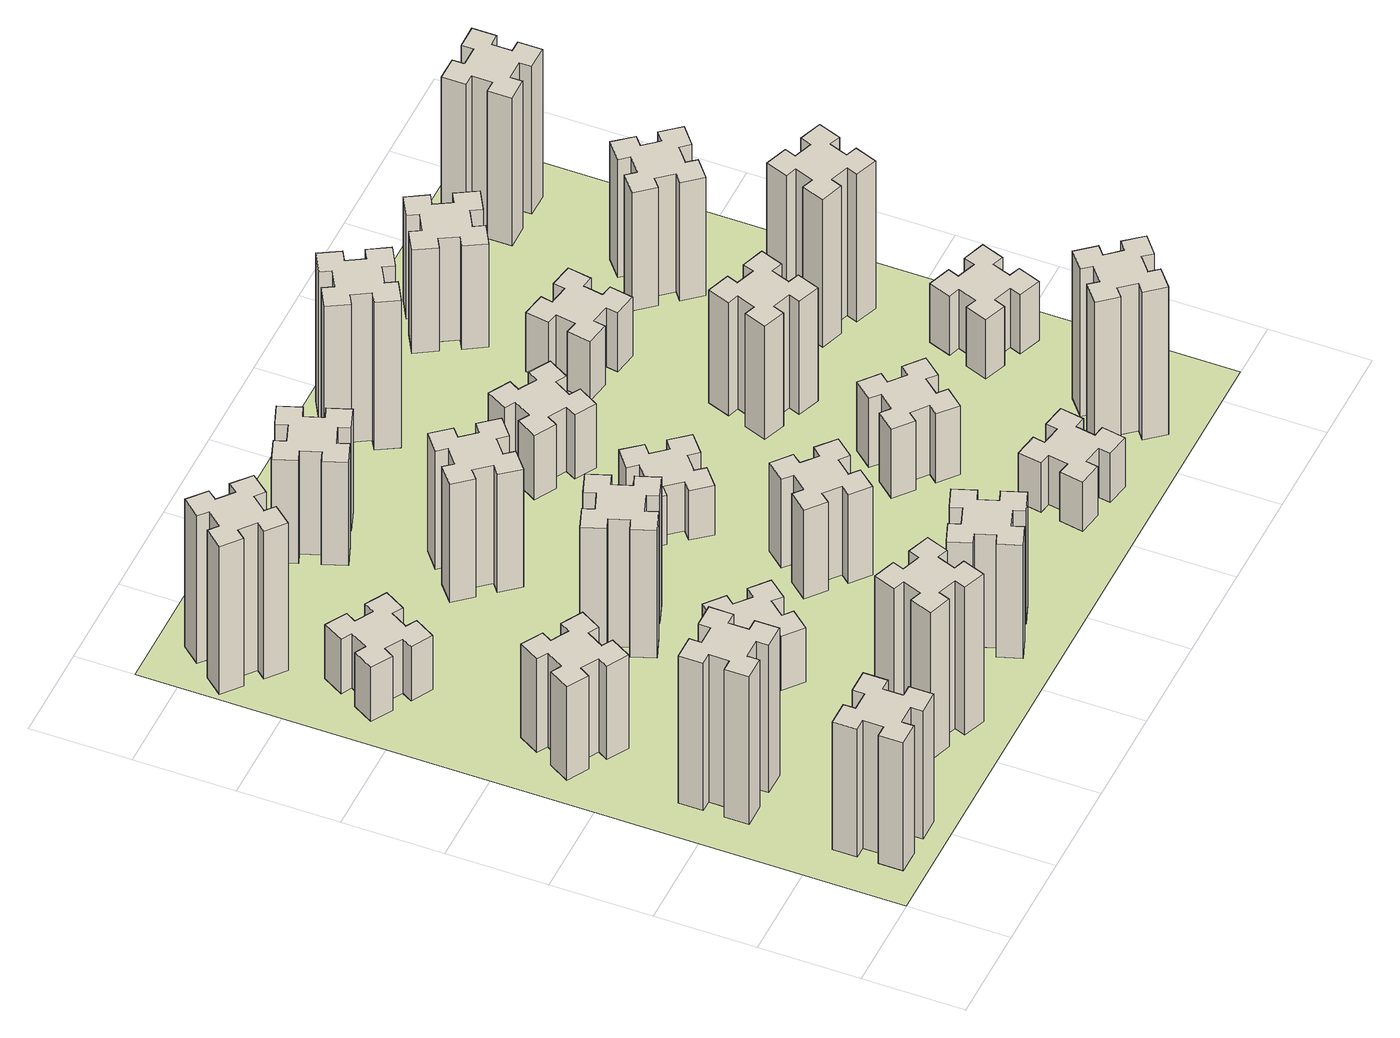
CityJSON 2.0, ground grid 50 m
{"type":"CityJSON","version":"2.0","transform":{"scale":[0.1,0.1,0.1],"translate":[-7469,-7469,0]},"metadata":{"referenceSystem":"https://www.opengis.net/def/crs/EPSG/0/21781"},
"CityObjects":{
"building1":{"type":"Building","attributes":{"class":"1000","function":"1000","usage":"1000","yearOfConstruction":2016,"roofType":"1000","measuredHeight":78,"storeysAboveGround":30,"storeysBelowGround":0},"geometry":[{"type":"Solid","lod":"1","boundaries":[[[[0,1,2,3,4,5,6,7,8,9,10,11,12,13,14,15,16,17,18,19]],[[17,16,20,21]],[[16,15,22,20]],[[15,14,23,22]],[[14,13,24,23]],[[13,12,25,24]],[[12,11,26,25]],[[11,10,27,26]],[[10,9,28,27]],[[9,8,29,28]],[[8,7,30,29]],[[7,6,31,30]],[[6,5,32,31]],[[5,4,33,32]],[[4,3,34,33]],[[3,2,35,34]],[[2,1,36,35]],[[1,0,37,36]],[[0,19,38,37]],[[19,18,39,38]],[[18,17,21,39]],[[24,25,26,27,28,29,30,31,32,33,34,35,36,37,38,39,21,20,22,23]]]]}]},
"building2":{"type":"Building","attributes":{"class":"1000","function":"1000","usage":"1000","yearOfConstruction":2016,"roofType":"1000","measuredHeight":90,"storeysAboveGround":30,"storeysBelowGround":0},"geometry":[{"type":"Solid","lod":"1","boundaries":[[[[40,41,42,43,44,45,46,47,48,49,50,51,52,53,54,55,56,57,58,59]],[[57,56,60,61]],[[56,55,62,60]],[[55,54,63,62]],[[54,53,64,63]],[[53,52,65,64]],[[52,51,66,65]],[[51,50,67,66]],[[50,49,68,67]],[[49,48,69,68]],[[48,47,70,69]],[[47,46,71,70]],[[46,45,72,71]],[[45,44,73,72]],[[44,43,74,73]],[[43,42,75,74]],[[42,41,76,75]],[[41,40,77,76]],[[40,59,78,77]],[[59,58,79,78]],[[58,57,61,79]],[[64,65,66,67,68,69,70,71,72,73,74,75,76,77,78,79,61,60,62,63]]]]}]},
"building3":{"type":"Building","attributes":{"class":"1000","function":"1000","usage":"1000","yearOfConstruction":2016,"roofType":"1000","measuredHeight":57,"storeysAboveGround":30,"storeysBelowGround":0},"geometry":[{"type":"Solid","lod":"1","boundaries":[[[[80,81,82,83,84,85,86,87,88,89,90,91,92,93,94,95,96,97,98,99]],[[97,96,100,101]],[[96,95,102,100]],[[95,94,103,102]],[[94,93,104,103]],[[93,92,105,104]],[[92,91,106,105]],[[91,90,107,106]],[[90,89,108,107]],[[89,88,109,108]],[[88,87,110,109]],[[87,86,111,110]],[[86,85,112,111]],[[85,84,113,112]],[[84,83,114,113]],[[83,82,115,114]],[[82,81,116,115]],[[81,80,117,116]],[[80,99,118,117]],[[99,98,119,118]],[[98,97,101,119]],[[104,105,106,107,108,109,110,111,112,113,114,115,116,117,118,119,101,100,102,103]]]]}]},
"building4":{"type":"Building","attributes":{"class":"1000","function":"1000","usage":"1000","yearOfConstruction":2016,"roofType":"1000","measuredHeight":33,"storeysAboveGround":30,"storeysBelowGround":0},"geometry":[{"type":"Solid","lod":"1","boundaries":[[[[120,121,122,123,124,125,126,127,128,129,130,131,132,133,134,135,136,137,138,139]],[[137,136,140,141]],[[136,135,142,140]],[[135,134,143,142]],[[134,133,144,143]],[[133,132,145,144]],[[132,131,146,145]],[[131,130,147,146]],[[130,129,148,147]],[[129,128,149,148]],[[128,127,150,149]],[[127,126,151,150]],[[126,125,152,151]],[[125,124,153,152]],[[124,123,154,153]],[[123,122,155,154]],[[122,121,156,155]],[[121,120,157,156]],[[120,139,158,157]],[[139,138,159,158]],[[138,137,141,159]],[[144,145,146,147,148,149,150,151,152,153,154,155,156,157,158,159,141,140,142,143]]]]}]},
"building5":{"type":"Building","attributes":{"class":"1000","function":"1000","usage":"1000","yearOfConstruction":2016,"roofType":"1000","measuredHeight":90,"storeysAboveGround":30,"storeysBelowGround":0},"geometry":[{"type":"Solid","lod":"1","boundaries":[[[[160,161,162,163,164,165,166,167,168,169,170,171,172,173,174,175,176,177,178,179]],[[177,176,180,181]],[[176,175,182,180]],[[175,174,183,182]],[[174,173,184,183]],[[173,172,185,184]],[[172,171,186,185]],[[171,170,187,186]],[[170,169,188,187]],[[169,168,189,188]],[[168,167,190,189]],[[167,166,191,190]],[[166,165,192,191]],[[165,164,193,192]],[[164,163,194,193]],[[163,162,195,194]],[[162,161,196,195]],[[161,160,197,196]],[[160,179,198,197]],[[179,178,199,198]],[[178,177,181,199]],[[184,185,186,187,188,189,190,191,192,193,194,195,196,197,198,199,181,180,182,183]]]]}]},
"building6":{"type":"Building","attributes":{"class":"1000","function":"1000","usage":"1000","yearOfConstruction":2016,"roofType":"1000","measuredHeight":90,"storeysAboveGround":30,"storeysBelowGround":0},"geometry":[{"type":"Solid","lod":"1","boundaries":[[[[200,201,202,203,204,205,206,207,208,209,210,211,212,213,214,215,216,217,218,219]],[[217,216,220,221]],[[216,215,222,220]],[[215,214,223,222]],[[214,213,224,223]],[[213,212,225,224]],[[212,211,226,225]],[[211,210,227,226]],[[210,209,228,227]],[[209,208,229,228]],[[208,207,230,229]],[[207,206,231,230]],[[206,205,232,231]],[[205,204,233,232]],[[204,203,234,233]],[[203,202,235,234]],[[202,201,236,235]],[[201,200,237,236]],[[200,219,238,237]],[[219,218,239,238]],[[218,217,221,239]],[[224,225,226,227,228,229,230,231,232,233,234,235,236,237,238,239,221,220,222,223]]]]}]},
"building7":{"type":"Building","attributes":{"class":"1000","function":"1000","usage":"1000","yearOfConstruction":2016,"roofType":"1000","measuredHeight":33,"storeysAboveGround":30,"storeysBelowGround":0},"geometry":[{"type":"Solid","lod":"1","boundaries":[[[[240,241,242,243,244,245,246,247,248,249,250,251,252,253,254,255,256,257,258,259]],[[257,256,260,261]],[[256,255,262,260]],[[255,254,263,262]],[[254,253,264,263]],[[253,252,265,264]],[[252,251,266,265]],[[251,250,267,266]],[[250,249,268,267]],[[249,248,269,268]],[[248,247,270,269]],[[247,246,271,270]],[[246,245,272,271]],[[245,244,273,272]],[[244,243,274,273]],[[243,242,275,274]],[[242,241,276,275]],[[241,240,277,276]],[[240,259,278,277]],[[259,258,279,278]],[[258,257,261,279]],[[264,265,266,267,268,269,270,271,272,273,274,275,276,277,278,279,261,260,262,263]]]]}]},
"building8":{"type":"Building","attributes":{"class":"1000","function":"1000","usage":"1000","yearOfConstruction":2016,"roofType":"1000","measuredHeight":78,"storeysAboveGround":30,"storeysBelowGround":0},"geometry":[{"type":"Solid","lod":"1","boundaries":[[[[280,281,282,283,284,285,286,287,288,289,290,291,292,293,294,295,296,297,298,299]],[[297,296,300,301]],[[296,295,302,300]],[[295,294,303,302]],[[294,293,304,303]],[[293,292,305,304]],[[292,291,306,305]],[[291,290,307,306]],[[290,289,308,307]],[[289,288,309,308]],[[288,287,310,309]],[[287,286,311,310]],[[286,285,312,311]],[[285,284,313,312]],[[284,283,314,313]],[[283,282,315,314]],[[282,281,316,315]],[[281,280,317,316]],[[280,299,318,317]],[[299,298,319,318]],[[298,297,301,319]],[[304,305,306,307,308,309,310,311,312,313,314,315,316,317,318,319,301,300,302,303]]]]}]},
"building9":{"type":"Building","attributes":{"class":"1000","function":"1000","usage":"1000","yearOfConstruction":2016,"roofType":"1000","measuredHeight":69,"storeysAboveGround":30,"storeysBelowGround":0},"geometry":[{"type":"Solid","lod":"1","boundaries":[[[[320,321,322,323,324,325,326,327,328,329,330,331,332,333,334,335,336,337,338,339]],[[337,336,340,341]],[[336,335,342,340]],[[335,334,343,342]],[[334,333,344,343]],[[333,332,345,344]],[[332,331,346,345]],[[331,330,347,346]],[[330,329,348,347]],[[329,328,349,348]],[[328,327,350,349]],[[327,326,351,350]],[[326,325,352,351]],[[325,324,353,352]],[[324,323,354,353]],[[323,322,355,354]],[[322,321,356,355]],[[321,320,357,356]],[[320,339,358,357]],[[339,338,359,358]],[[338,337,341,359]],[[344,345,346,347,348,349,350,351,352,353,354,355,356,357,358,359,341,340,342,343]]]]}]},
"building10":{"type":"Building","attributes":{"class":"1000","function":"1000","usage":"1000","yearOfConstruction":2016,"roofType":"1000","measuredHeight":72,"storeysAboveGround":30,"storeysBelowGround":0},"geometry":[{"type":"Solid","lod":"1","boundaries":[[[[360,361,362,363,364,365,366,367,368,369,370,371,372,373,374,375,376,377,378,379]],[[377,376,380,381]],[[376,375,382,380]],[[375,374,383,382]],[[374,373,384,383]],[[373,372,385,384]],[[372,371,386,385]],[[371,370,387,386]],[[370,369,388,387]],[[369,368,389,388]],[[368,367,390,389]],[[367,366,391,390]],[[366,365,392,391]],[[365,364,393,392]],[[364,363,394,393]],[[363,362,395,394]],[[362,361,396,395]],[[361,360,397,396]],[[360,379,398,397]],[[379,378,399,398]],[[378,377,381,399]],[[384,385,386,387,388,389,390,391,392,393,394,395,396,397,398,399,381,380,382,383]]]]}]},
"building11":{"type":"Building","attributes":{"class":"1000","function":"1000","usage":"1000","yearOfConstruction":2016,"roofType":"1000","measuredHeight":63,"storeysAboveGround":30,"storeysBelowGround":0},"geometry":[{"type":"Solid","lod":"1","boundaries":[[[[400,401,402,403,404,405,406,407,408,409,410,411,412,413,414,415,416,417,418,419]],[[417,416,420,421]],[[416,415,422,420]],[[415,414,423,422]],[[414,413,424,423]],[[413,412,425,424]],[[412,411,426,425]],[[411,410,427,426]],[[410,409,428,427]],[[409,408,429,428]],[[408,407,430,429]],[[407,406,431,430]],[[406,405,432,431]],[[405,404,433,432]],[[404,403,434,433]],[[403,402,435,434]],[[402,401,436,435]],[[401,400,437,436]],[[400,419,438,437]],[[419,418,439,438]],[[418,417,421,439]],[[424,425,426,427,428,429,430,431,432,433,434,435,436,437,438,439,421,420,422,423]]]]}]},
"building12":{"type":"Building","attributes":{"class":"1000","function":"1000","usage":"1000","yearOfConstruction":2016,"roofType":"1000","measuredHeight":54,"storeysAboveGround":30,"storeysBelowGround":0},"geometry":[{"type":"Solid","lod":"1","boundaries":[[[[440,441,442,443,444,445,446,447,448,449,450,451,452,453,454,455,456,457,458,459]],[[457,456,460,461]],[[456,455,462,460]],[[455,454,463,462]],[[454,453,464,463]],[[453,452,465,464]],[[452,451,466,465]],[[451,450,467,466]],[[450,449,468,467]],[[449,448,469,468]],[[448,447,470,469]],[[447,446,471,470]],[[446,445,472,471]],[[445,444,473,472]],[[444,443,474,473]],[[443,442,475,474]],[[442,441,476,475]],[[441,440,477,476]],[[440,459,478,477]],[[459,458,479,478]],[[458,457,461,479]],[[464,465,466,467,468,469,470,471,472,473,474,475,476,477,478,479,461,460,462,463]]]]}]},
"building13":{"type":"Building","attributes":{"class":"1000","function":"1000","usage":"1000","yearOfConstruction":2016,"roofType":"1000","measuredHeight":30,"storeysAboveGround":30,"storeysBelowGround":0},"geometry":[{"type":"Solid","lod":"1","boundaries":[[[[480,481,482,483,484,485,486,487,488,489,490,491,492,493,494,495,496,497,498,499]],[[497,496,500,501]],[[496,495,502,500]],[[495,494,503,502]],[[494,493,504,503]],[[493,492,505,504]],[[492,491,506,505]],[[491,490,507,506]],[[490,489,508,507]],[[489,488,509,508]],[[488,487,510,509]],[[487,486,511,510]],[[486,485,512,511]],[[485,484,513,512]],[[484,483,514,513]],[[483,482,515,514]],[[482,481,516,515]],[[481,480,517,516]],[[480,499,518,517]],[[499,498,519,518]],[[498,497,501,519]],[[504,505,506,507,508,509,510,511,512,513,514,515,516,517,518,519,501,500,502,503]]]]}]},
"building14":{"type":"Building","attributes":{"class":"1000","function":"1000","usage":"1000","yearOfConstruction":2016,"roofType":"1000","measuredHeight":39,"storeysAboveGround":30,"storeysBelowGround":0},"geometry":[{"type":"Solid","lod":"1","boundaries":[[[[520,521,522,523,524,525,526,527,528,529,530,531,532,533,534,535,536,537,538,539]],[[537,536,540,541]],[[536,535,542,540]],[[535,534,543,542]],[[534,533,544,543]],[[533,532,545,544]],[[532,531,546,545]],[[531,530,547,546]],[[530,529,548,547]],[[529,528,549,548]],[[528,527,550,549]],[[527,526,551,550]],[[526,525,552,551]],[[525,524,553,552]],[[524,523,554,553]],[[523,522,555,554]],[[522,521,556,555]],[[521,520,557,556]],[[520,539,558,557]],[[539,538,559,558]],[[538,537,541,559]],[[544,545,546,547,548,549,550,551,552,553,554,555,556,557,558,559,541,540,542,543]]]]}]},
"building15":{"type":"Building","attributes":{"class":"1000","function":"1000","usage":"1000","yearOfConstruction":2016,"roofType":"1000","measuredHeight":30,"storeysAboveGround":30,"storeysBelowGround":0},"geometry":[{"type":"Solid","lod":"1","boundaries":[[[[560,561,562,563,564,565,566,567,568,569,570,571,572,573,574,575,576,577,578,579]],[[577,576,580,581]],[[576,575,582,580]],[[575,574,583,582]],[[574,573,584,583]],[[573,572,585,584]],[[572,571,586,585]],[[571,570,587,586]],[[570,569,588,587]],[[569,568,589,588]],[[568,567,590,589]],[[567,566,591,590]],[[566,565,592,591]],[[565,564,593,592]],[[564,563,594,593]],[[563,562,595,594]],[[562,561,596,595]],[[561,560,597,596]],[[560,579,598,597]],[[579,578,599,598]],[[578,577,581,599]],[[584,585,586,587,588,589,590,591,592,593,594,595,596,597,598,599,581,580,582,583]]]]}]},
"building16":{"type":"Building","attributes":{"class":"1000","function":"1000","usage":"1000","yearOfConstruction":2016,"roofType":"1000","measuredHeight":90,"storeysAboveGround":30,"storeysBelowGround":0},"geometry":[{"type":"Solid","lod":"1","boundaries":[[[[600,601,602,603,604,605,606,607,608,609,610,611,612,613,614,615,616,617,618,619]],[[617,616,620,621]],[[616,615,622,620]],[[615,614,623,622]],[[614,613,624,623]],[[613,612,625,624]],[[612,611,626,625]],[[611,610,627,626]],[[610,609,628,627]],[[609,608,629,628]],[[608,607,630,629]],[[607,606,631,630]],[[606,605,632,631]],[[605,604,633,632]],[[604,603,634,633]],[[603,602,635,634]],[[602,601,636,635]],[[601,600,637,636]],[[600,619,638,637]],[[619,618,639,638]],[[618,617,621,639]],[[624,625,626,627,628,629,630,631,632,633,634,635,636,637,638,639,621,620,622,623]]]]}]},
"building17":{"type":"Building","attributes":{"class":"1000","function":"1000","usage":"1000","yearOfConstruction":2016,"roofType":"1000","measuredHeight":42,"storeysAboveGround":30,"storeysBelowGround":0},"geometry":[{"type":"Solid","lod":"1","boundaries":[[[[640,641,642,643,644,645,646,647,648,649,650,651,652,653,654,655,656,657,658,659]],[[657,656,660,661]],[[656,655,662,660]],[[655,654,663,662]],[[654,653,664,663]],[[653,652,665,664]],[[652,651,666,665]],[[651,650,667,666]],[[650,649,668,667]],[[649,648,669,668]],[[648,647,670,669]],[[647,646,671,670]],[[646,645,672,671]],[[645,644,673,672]],[[644,643,674,673]],[[643,642,675,674]],[[642,641,676,675]],[[641,640,677,676]],[[640,659,678,677]],[[659,658,679,678]],[[658,657,661,679]],[[664,665,666,667,668,669,670,671,672,673,674,675,676,677,678,679,661,660,662,663]]]]}]},
"building18":{"type":"Building","attributes":{"class":"1000","function":"1000","usage":"1000","yearOfConstruction":2016,"roofType":"1000","measuredHeight":69,"storeysAboveGround":30,"storeysBelowGround":0},"geometry":[{"type":"Solid","lod":"1","boundaries":[[[[680,681,682,683,684,685,686,687,688,689,690,691,692,693,694,695,696,697,698,699]],[[697,696,700,701]],[[696,695,702,700]],[[695,694,703,702]],[[694,693,704,703]],[[693,692,705,704]],[[692,691,706,705]],[[691,690,707,706]],[[690,689,708,707]],[[689,688,709,708]],[[688,687,710,709]],[[687,686,711,710]],[[686,685,712,711]],[[685,684,713,712]],[[684,683,714,713]],[[683,682,715,714]],[[682,681,716,715]],[[681,680,717,716]],[[680,699,718,717]],[[699,698,719,718]],[[698,697,701,719]],[[704,705,706,707,708,709,710,711,712,713,714,715,716,717,718,719,701,700,702,703]]]]}]},
"building19":{"type":"Building","attributes":{"class":"1000","function":"1000","usage":"1000","yearOfConstruction":2016,"roofType":"1000","measuredHeight":90,"storeysAboveGround":30,"storeysBelowGround":0},"geometry":[{"type":"Solid","lod":"1","boundaries":[[[[720,721,722,723,724,725,726,727,728,729,730,731,732,733,734,735,736,737,738,739]],[[737,736,740,741]],[[736,735,742,740]],[[735,734,743,742]],[[734,733,744,743]],[[733,732,745,744]],[[732,731,746,745]],[[731,730,747,746]],[[730,729,748,747]],[[729,728,749,748]],[[728,727,750,749]],[[727,726,751,750]],[[726,725,752,751]],[[725,724,753,752]],[[724,723,754,753]],[[723,722,755,754]],[[722,721,756,755]],[[721,720,757,756]],[[720,739,758,757]],[[739,738,759,758]],[[738,737,741,759]],[[744,745,746,747,748,749,750,751,752,753,754,755,756,757,758,759,741,740,742,743]]]]}]},
"building20":{"type":"Building","attributes":{"class":"1000","function":"1000","usage":"1000","yearOfConstruction":2016,"roofType":"1000","measuredHeight":36,"storeysAboveGround":30,"storeysBelowGround":0},"geometry":[{"type":"Solid","lod":"1","boundaries":[[[[760,761,762,763,764,765,766,767,768,769,770,771,772,773,774,775,776,777,778,779]],[[777,776,780,781]],[[776,775,782,780]],[[775,774,783,782]],[[774,773,784,783]],[[773,772,785,784]],[[772,771,786,785]],[[771,770,787,786]],[[770,769,788,787]],[[769,768,789,788]],[[768,767,790,789]],[[767,766,791,790]],[[766,765,792,791]],[[765,764,793,792]],[[764,763,794,793]],[[763,762,795,794]],[[762,761,796,795]],[[761,760,797,796]],[[760,779,798,797]],[[779,778,799,798]],[[778,777,781,799]],[[784,785,786,787,788,789,790,791,792,793,794,795,796,797,798,799,781,780,782,783]]]]}]},
"building21":{"type":"Building","attributes":{"class":"1000","function":"1000","usage":"1000","yearOfConstruction":2016,"roofType":"1000","measuredHeight":63,"storeysAboveGround":30,"storeysBelowGround":0},"geometry":[{"type":"Solid","lod":"1","boundaries":[[[[800,801,802,803,804,805,806,807,808,809,810,811,812,813,814,815,816,817,818,819]],[[817,816,820,821]],[[816,815,822,820]],[[815,814,823,822]],[[814,813,824,823]],[[813,812,825,824]],[[812,811,826,825]],[[811,810,827,826]],[[810,809,828,827]],[[809,808,829,828]],[[808,807,830,829]],[[807,806,831,830]],[[806,805,832,831]],[[805,804,833,832]],[[804,803,834,833]],[[803,802,835,834]],[[802,801,836,835]],[[801,800,837,836]],[[800,819,838,837]],[[819,818,839,838]],[[818,817,821,839]],[[824,825,826,827,828,829,830,831,832,833,834,835,836,837,838,839,821,820,822,823]]]]}]},
"building22":{"type":"Building","attributes":{"class":"1000","function":"1000","usage":"1000","yearOfConstruction":2016,"roofType":"1000","measuredHeight":36,"storeysAboveGround":30,"storeysBelowGround":0},"geometry":[{"type":"Solid","lod":"1","boundaries":[[[[840,841,842,843,844,845,846,847,848,849,850,851,852,853,854,855,856,857,858,859]],[[857,856,860,861]],[[856,855,862,860]],[[855,854,863,862]],[[854,853,864,863]],[[853,852,865,864]],[[852,851,866,865]],[[851,850,867,866]],[[850,849,868,867]],[[849,848,869,868]],[[848,847,870,869]],[[847,846,871,870]],[[846,845,872,871]],[[845,844,873,872]],[[844,843,874,873]],[[843,842,875,874]],[[842,841,876,875]],[[841,840,877,876]],[[840,859,878,877]],[[859,858,879,878]],[[858,857,861,879]],[[864,865,866,867,868,869,870,871,872,873,874,875,876,877,878,879,861,860,862,863]]]]}]},
"building23":{"type":"Building","attributes":{"class":"1000","function":"1000","usage":"1000","yearOfConstruction":2016,"roofType":"1000","measuredHeight":90,"storeysAboveGround":30,"storeysBelowGround":0},"geometry":[{"type":"Solid","lod":"1","boundaries":[[[[880,881,882,883,884,885,886,887,888,889,890,891,892,893,894,895,896,897,898,899]],[[897,896,900,901]],[[896,895,902,900]],[[895,894,903,902]],[[894,893,904,903]],[[893,892,905,904]],[[892,891,906,905]],[[891,890,907,906]],[[890,889,908,907]],[[889,888,909,908]],[[888,887,910,909]],[[887,886,911,910]],[[886,885,912,911]],[[885,884,913,912]],[[884,883,914,913]],[[883,882,915,914]],[[882,881,916,915]],[[881,880,917,916]],[[880,899,918,917]],[[899,898,919,918]],[[898,897,901,919]],[[904,905,906,907,908,909,910,911,912,913,914,915,916,917,918,919,901,900,902,903]]]]}]},
"building24":{"type":"Building","attributes":{"class":"1000","function":"1000","usage":"1000","yearOfConstruction":2016,"roofType":"1000","measuredHeight":72,"storeysAboveGround":30,"storeysBelowGround":0},"geometry":[{"type":"Solid","lod":"1","boundaries":[[[[920,921,922,923,924,925,926,927,928,929,930,931,932,933,934,935,936,937,938,939]],[[937,936,940,941]],[[936,935,942,940]],[[935,934,943,942]],[[934,933,944,943]],[[933,932,945,944]],[[932,931,946,945]],[[931,930,947,946]],[[930,929,948,947]],[[929,928,949,948]],[[928,927,950,949]],[[927,926,951,950]],[[926,925,952,951]],[[925,924,953,952]],[[924,923,954,953]],[[923,922,955,954]],[[922,921,956,955]],[[921,920,957,956]],[[920,939,958,957]],[[939,938,959,958]],[[938,937,941,959]],[[944,945,946,947,948,949,950,951,952,953,954,955,956,957,958,959,941,940,942,943]]]]}]},
"building25":{"type":"Building","attributes":{"class":"1000","function":"1000","usage":"1000","yearOfConstruction":2016,"roofType":"1000","measuredHeight":90,"storeysAboveGround":30,"storeysBelowGround":0},"geometry":[{"type":"Solid","lod":"1","boundaries":[[[[960,961,962,963,964,965,966,967,968,969,970,971,972,973,974,975,976,977,978,979]],[[977,976,980,981]],[[976,975,982,980]],[[975,974,983,982]],[[974,973,984,983]],[[973,972,985,984]],[[972,971,986,985]],[[971,970,987,986]],[[970,969,988,987]],[[969,968,989,988]],[[968,967,990,989]],[[967,966,991,990]],[[966,965,992,991]],[[965,964,993,992]],[[964,963,994,993]],[[963,962,995,994]],[[962,961,996,995]],[[961,960,997,996]],[[960,979,998,997]],[[979,978,999,998]],[[978,977,981,999]],[[984,985,986,987,988,989,990,991,992,993,994,995,996,997,998,999,981,980,982,983]]]]}]},
"landuse1":{"type":"LandUse","attributes":{"name":"plot1","function":"1010"},"geometry":[{"type":"MultiSurface","lod":"1","boundaries":[[[1000,1001,1002,1003]]]}]}
},
"vertices":[
[265,325,0],[265,225,0],[205,225,0],[205,105,0],[325,105,0],[325,165,0],[425,165,0],[425,105,0],[545,105,0],[545,225,0],[485,225,0],[485,325,0],[545,325,0],[545,445,0],[425,445,0],[425,385,0],[325,385,0],[325,445,0],[205,445,0],[205,325,0],[325,385,780],[325,445,780],[425,385,780],[425,445,780],[545,445,780],[545,325,780],[485,325,780],[485,225,780],[545,225,780],[545,105,780],[425,105,780],[425,165,780],[325,165,780],[325,105,780],[205,105,780],[205,225,780],[265,225,780],[265,325,780],[205,325,780],[205,445,780],
[265,1065,0],[265,965,0],[205,965,0],[205,845,0],[325,845,0],[325,905,0],[425,905,0],[425,845,0],[545,845,0],[545,965,0],[485,965,0],[485,1065,0],[545,1065,0],[545,1185,0],[425,1185,0],[425,1125,0],[325,1125,0],[325,1185,0],[205,1185,0],[205,1065,0],[325,1125,900],[325,1185,900],[425,1125,900],[425,1185,900],[545,1185,900],[545,1065,900],[485,1065,900],[485,965,900],[545,965,900],[545,845,900],[425,845,900],[425,905,900],[325,905,900],[325,845,900],[205,845,900],[205,965,900],[265,965,900],[265,1065,900],[205,1065,900],[205,1185,900],
[474,1826,0],[387,1876,0],[417,1928,0],[313,1988,0],[253,1884,0],[305,1854,0],[255,1767,0],[203,1797,0],[143,1693,0],[247,1633,0],[277,1685,0],[364,1635,0],[334,1583,0],[438,1523,0],[498,1627,0],[446,1657,0],[496,1744,0],[548,1714,0],[608,1818,0],[504,1878,0],[496,1744,570],[548,1714,570],[446,1657,570],[498,1627,570],[438,1523,570],[334,1583,570],[364,1635,570],[277,1685,570],[247,1633,570],[143,1693,570],[203,1797,570],[255,1767,570],[305,1854,570],[253,1884,570],[313,1988,570],[417,1928,570],[387,1876,570],[474,1826,570],[504,1878,570],[608,1818,570],
[446,2597,0],[496,2684,0],[548,2654,0],[608,2758,0],[504,2818,0],[474,2766,0],[387,2816,0],[417,2868,0],[313,2928,0],[253,2824,0],[305,2794,0],[255,2707,0],[203,2737,0],[143,2633,0],[247,2573,0],[277,2625,0],[364,2575,0],[334,2523,0],[438,2463,0],[498,2567,0],[364,2575,330],[334,2523,330],[277,2625,330],[247,2573,330],[143,2633,330],[203,2737,330],[255,2707,330],[305,2794,330],[253,2824,330],[313,2928,330],[417,2868,330],[387,2816,330],[474,2766,330],[504,2818,330],[608,2758,330],[548,2654,330],[496,2684,330],[446,2597,330],[498,2567,330],[438,2463,330],
[1029,460,0],[995,366,0],[939,387,0],[897,274,0],[1010,233,0],[1031,289,0],[1125,255,0],[1104,199,0],[1217,157,0],[1258,270,0],[1202,291,0],[1236,385,0],[1292,364,0],[1333,477,0],[1220,518,0],[1200,462,0],[1106,496,0],[1127,552,0],[1014,593,0],[973,480,0],[1106,496,900],[1127,552,900],[1200,462,900],[1220,518,900],[1333,477,900],[1292,364,900],[1236,385,900],[1202,291,900],[1258,270,900],[1217,157,900],[1104,199,900],[1125,255,900],[1031,289,900],[1010,233,900],[897,274,900],[939,387,900],[995,366,900],[1029,460,900],[973,480,900],[1014,593,900],
[384,3387,0],[308,3452,0],[346,3498,0],[254,3575,0],[177,3483,0],[223,3444,0],[159,3368,0],[113,3406,0],[36,3314,0],[128,3237,0],[166,3283,0],[243,3219,0],[204,3173,0],[296,3096,0],[373,3188,0],[327,3226,0],[392,3303,0],[438,3264,0],[515,3356,0],[423,3433,0],[392,3303,900],[438,3264,900],[327,3226,900],[373,3188,900],[296,3096,900],[204,3173,900],[243,3219,900],[166,3283,900],[128,3237,900],[36,3314,900],[113,3406,900],[159,3368,900],[223,3444,900],[177,3483,900],[254,3575,900],[346,3498,900],[308,3452,900],[384,3387,900],[423,3433,900],[515,3356,900],
[1224,1267,0],[1148,1332,0],[1186,1378,0],[1094,1455,0],[1017,1363,0],[1063,1324,0],[999,1248,0],[953,1286,0],[876,1194,0],[968,1117,0],[1006,1163,0],[1083,1099,0],[1044,1053,0],[1136,976,0],[1213,1068,0],[1167,1106,0],[1232,1183,0],[1278,1144,0],[1355,1236,0],[1263,1313,0],[1232,1183,330],[1278,1144,330],[1167,1106,330],[1213,1068,330],[1136,976,330],[1044,1053,330],[1083,1099,330],[1006,1163,330],[968,1117,330],[876,1194,330],[953,1286,330],[999,1248,330],[1063,1324,330],[1017,1363,330],[1094,1455,330],[1186,1378,330],[1148,1332,330],[1224,1267,330],[1263,1313,330],[1355,1236,330],
[1106,1735,0],[1200,1769,0],[1220,1713,0],[1333,1754,0],[1292,1867,0],[1236,1846,0],[1202,1940,0],[1258,1960,0],[1217,2073,0],[1104,2032,0],[1125,1976,0],[1031,1942,0],[1010,1998,0],[897,1957,0],[939,1844,0],[995,1865,0],[1029,1771,0],[973,1750,0],[1014,1637,0],[1127,1679,0],[1029,1771,780],[973,1750,780],[995,1865,780],[939,1844,780],[897,1957,780],[1010,1998,780],[1031,1942,780],[1125,1976,780],[1104,2032,780],[1217,2073,780],[1258,1960,780],[1202,1940,780],[1236,1846,780],[1292,1867,780],[1333,1754,780],[1220,1713,780],[1200,1769,780],[1106,1735,780],[1127,1679,780],[1014,1637,780],
[1765,496,0],[1671,462,0],[1650,518,0],[1537,477,0],[1579,364,0],[1635,385,0],[1669,291,0],[1613,270,0],[1654,157,0],[1767,199,0],[1746,255,0],[1840,289,0],[1860,233,0],[1973,274,0],[1932,387,0],[1876,366,0],[1842,460,0],[1898,480,0],[1857,593,0],[1744,552,0],[1842,460,690],[1898,480,690],[1876,366,690],[1932,387,690],[1973,274,690],[1860,233,690],[1840,289,690],[1746,255,690],[1767,199,690],[1654,157,690],[1613,270,690],[1669,291,690],[1635,385,690],[1579,364,690],[1537,477,690],[1650,518,690],[1671,462,690],[1765,496,690],[1744,552,690],[1857,593,690],
[1099,2563,0],[1163,2486,0],[1117,2448,0],[1194,2356,0],[1286,2433,0],[1248,2479,0],[1324,2543,0],[1363,2497,0],[1455,2574,0],[1378,2666,0],[1332,2628,0],[1267,2704,0],[1313,2743,0],[1236,2835,0],[1144,2758,0],[1183,2712,0],[1106,2647,0],[1068,2693,0],[976,2616,0],[1053,2524,0],[1106,2647,720],[1068,2693,720],[1183,2712,720],[1144,2758,720],[1236,2835,720],[1313,2743,720],[1267,2704,720],[1332,2628,720],[1378,2666,720],[1455,2574,720],[1363,2497,720],[1324,2543,720],[1248,2479,720],[1286,2433,720],[1194,2356,720],[1117,2448,720],[1163,2486,720],[1099,2563,720],[1053,2524,720],[976,2616,720],
[1125,3456,0],[1031,3422,0],[1010,3478,0],[897,3437,0],[939,3324,0],[995,3345,0],[1029,3251,0],[973,3230,0],[1014,3117,0],[1127,3159,0],[1106,3215,0],[1200,3249,0],[1220,3193,0],[1333,3234,0],[1292,3347,0],[1236,3326,0],[1202,3420,0],[1258,3440,0],[1217,3553,0],[1104,3512,0],[1202,3420,630],[1258,3440,630],[1236,3326,630],[1292,3347,630],[1333,3234,630],[1220,3193,630],[1200,3249,630],[1106,3215,630],[1127,3159,630],[1014,3117,630],[973,3230,630],[1029,3251,630],[995,3345,630],[939,3324,630],[897,3437,630],[1010,3478,630],[1031,3422,630],[1125,3456,630],[1104,3512,630],[1217,3553,630],
[1746,1163,0],[1823,1099,0],[1784,1053,0],[1876,976,0],[1953,1068,0],[1907,1106,0],[1972,1183,0],[2018,1144,0],[2095,1236,0],[2003,1313,0],[1964,1267,0],[1888,1332,0],[1926,1378,0],[1834,1455,0],[1757,1363,0],[1803,1324,0],[1739,1248,0],[1693,1286,0],[1616,1194,0],[1708,1117,0],[1739,1248,540],[1693,1286,540],[1803,1324,540],[1757,1363,540],[1834,1455,540],[1926,1378,540],[1888,1332,540],[1964,1267,540],[2003,1313,540],[2095,1236,540],[2018,1144,540],[1972,1183,540],[1907,1106,540],[1953,1068,540],[1876,976,540],[1784,1053,540],[1823,1099,540],[1746,1163,540],[1708,1117,540],[1616,1194,540],
[1972,1988,0],[1907,2064,0],[1953,2103,0],[1876,2195,0],[1784,2118,0],[1823,2072,0],[1746,2007,0],[1708,2053,0],[1616,1976,0],[1693,1884,0],[1739,1923,0],[1803,1846,0],[1757,1808,0],[1834,1716,0],[1926,1793,0],[1888,1839,0],[1964,1903,0],[2003,1857,0],[2095,1934,0],[2018,2026,0],[1964,1903,300],[2003,1857,300],[1888,1839,300],[1926,1793,300],[1834,1716,300],[1757,1808,300],[1803,1846,300],[1739,1923,300],[1693,1884,300],[1616,1976,300],[1708,2053,300],[1746,2007,300],[1823,2072,300],[1784,2118,300],[1876,2195,300],[1953,2103,300],[1907,2064,300],[1972,1988,300],[2018,2026,300],[2095,1934,300],
[2026,2497,0],[2076,2584,0],[2128,2554,0],[2188,2658,0],[2084,2718,0],[2054,2666,0],[1967,2716,0],[1997,2768,0],[1893,2828,0],[1833,2724,0],[1885,2694,0],[1835,2607,0],[1783,2637,0],[1723,2533,0],[1827,2473,0],[1857,2525,0],[1944,2475,0],[1914,2423,0],[2018,2363,0],[2078,2467,0],[1944,2475,390],[1914,2423,390],[1857,2525,390],[1827,2473,390],[1723,2533,390],[1783,2637,390],[1835,2607,390],[1885,2694,390],[1833,2724,390],[1893,2828,390],[1997,2768,390],[1967,2716,390],[2054,2666,390],[2084,2718,390],[2188,2658,390],[2128,2554,390],[2076,2584,390],[2026,2497,390],[2078,2467,390],[2018,2363,390],
[2596,444,0],[2578,345,0],[2519,356,0],[2498,237,0],[2617,217,0],[2627,276,0],[2725,258,0],[2715,199,0],[2833,178,0],[2854,297,0],[2795,307,0],[2812,405,0],[2871,395,0],[2892,513,0],[2774,534,0],[2764,475,0],[2665,492,0],[2676,551,0],[2557,572,0],[2537,454,0],[2665,492,300],[2676,551,300],[2764,475,300],[2774,534,300],[2892,513,300],[2871,395,300],[2812,405,300],[2795,307,300],[2854,297,300],[2833,178,300],[2715,199,300],[2725,258,300],[2627,276,300],[2617,217,300],[2498,237,300],[2519,356,300],[2578,345,300],[2596,444,300],[2537,454,300],[2557,572,300],
[1844,3556,0],[1757,3506,0],[1727,3558,0],[1623,3498,0],[1683,3394,0],[1735,3424,0],[1785,3337,0],[1733,3307,0],[1793,3203,0],[1897,3263,0],[1867,3315,0],[1954,3365,0],[1984,3313,0],[2088,3373,0],[2028,3477,0],[1976,3447,0],[1926,3534,0],[1978,3564,0],[1918,3668,0],[1814,3608,0],[1926,3534,900],[1978,3564,900],[1976,3447,900],[2028,3477,900],[2088,3373,900],[1984,3313,900],[1954,3365,900],[1867,3315,900],[1897,3263,900],[1793,3203,900],[1733,3307,900],[1785,3337,900],[1735,3424,900],[1683,3394,900],[1623,3498,900],[1727,3558,900],[1757,3506,900],[1844,3556,900],[1814,3608,900],[1918,3668,900],
[2647,1006,0],[2712,1083,0],[2758,1044,0],[2835,1136,0],[2743,1213,0],[2704,1167,0],[2628,1232,0],[2666,1278,0],[2574,1355,0],[2497,1263,0],[2543,1224,0],[2479,1148,0],[2433,1186,0],[2356,1094,0],[2448,1017,0],[2486,1063,0],[2563,999,0],[2524,953,0],[2616,876,0],[2693,968,0],[2563,999,420],[2524,953,420],[2486,1063,420],[2448,1017,420],[2356,1094,420],[2433,1186,420],[2479,1148,420],[2543,1224,420],[2497,1263,420],[2574,1355,420],[2666,1278,420],[2628,1232,420],[2704,1167,420],[2743,1213,420],[2835,1136,420],[2758,1044,420],[2712,1083,420],[2647,1006,420],[2693,968,420],[2616,876,420],
[2782,1771,0],[2816,1865,0],[2872,1844,0],[2913,1957,0],[2800,1998,0],[2780,1942,0],[2686,1976,0],[2707,2032,0],[2594,2073,0],[2553,1960,0],[2609,1940,0],[2575,1846,0],[2519,1867,0],[2477,1754,0],[2590,1713,0],[2611,1769,0],[2705,1735,0],[2684,1679,0],[2797,1637,0],[2838,1750,0],[2705,1735,690],[2684,1679,690],[2611,1769,690],[2590,1713,690],[2477,1754,690],[2519,1867,690],[2575,1846,690],[2609,1940,690],[2553,1960,690],[2594,2073,690],[2707,2032,690],[2686,1976,690],[2780,1942,690],[2800,1998,690],[2913,1957,690],[2872,1844,690],[2816,1865,690],[2782,1771,690],[2838,1750,690],[2797,1637,690],
[3268,259,0],[3344,323,0],[3383,277,0],[3475,354,0],[3398,446,0],[3352,408,0],[3287,484,0],[3333,523,0],[3256,615,0],[3164,538,0],[3203,492,0],[3126,427,0],[3088,473,0],[2996,396,0],[3073,304,0],[3119,343,0],[3183,266,0],[3137,228,0],[3214,136,0],[3306,213,0],[3183,266,900],[3137,228,900],[3119,343,900],[3073,304,900],[2996,396,900],[3088,473,900],[3126,427,900],[3203,492,900],[3164,538,900],[3256,615,900],[3333,523,900],[3287,484,900],[3352,408,900],[3398,446,900],[3475,354,900],[3383,277,900],[3344,323,900],[3268,259,900],[3306,213,900],[3214,136,900],
[2664,2795,0],[2565,2812,0],[2576,2871,0],[2457,2892,0],[2437,2774,0],[2496,2764,0],[2478,2665,0],[2419,2676,0],[2398,2557,0],[2517,2537,0],[2527,2596,0],[2625,2578,0],[2615,2519,0],[2733,2498,0],[2754,2617,0],[2695,2627,0],[2712,2725,0],[2771,2715,0],[2792,2833,0],[2674,2854,0],[2712,2725,360],[2771,2715,360],[2695,2627,360],[2754,2617,360],[2733,2498,360],[2615,2519,360],[2625,2578,360],[2527,2596,360],[2517,2537,360],[2398,2557,360],[2419,2676,360],[2478,2665,360],[2496,2764,360],[2437,2774,360],[2457,2892,360],[2576,2871,360],[2565,2812,360],[2664,2795,360],[2674,2854,360],[2792,2833,360],
[2716,3347,0],[2666,3434,0],[2718,3464,0],[2658,3568,0],[2554,3508,0],[2584,3456,0],[2497,3406,0],[2467,3458,0],[2363,3398,0],[2423,3294,0],[2475,3324,0],[2525,3237,0],[2473,3207,0],[2533,3103,0],[2637,3163,0],[2607,3215,0],[2694,3265,0],[2724,3213,0],[2828,3273,0],[2768,3377,0],[2694,3265,630],[2724,3213,630],[2607,3215,630],[2637,3163,630],[2533,3103,630],[2473,3207,630],[2525,3237,630],[2475,3324,630],[2423,3294,630],[2363,3398,630],[2467,3458,630],[2497,3406,630],[2584,3456,630],[2554,3508,630],[2658,3568,630],[2718,3464,630],[2666,3434,630],[2716,3347,630],[2768,3377,630],[2828,3273,630],
[3351,1029,0],[3445,995,0],[3424,939,0],[3537,897,0],[3578,1010,0],[3522,1031,0],[3556,1125,0],[3612,1104,0],[3653,1217,0],[3540,1258,0],[3520,1202,0],[3426,1236,0],[3447,1292,0],[3334,1333,0],[3293,1220,0],[3349,1200,0],[3315,1106,0],[3259,1127,0],[3217,1014,0],[3330,973,0],[3315,1106,360],[3259,1127,360],[3349,1200,360],[3293,1220,360],[3334,1333,360],[3447,1292,360],[3426,1236,360],[3520,1202,360],[3540,1258,360],[3653,1217,360],[3612,1104,360],[3556,1125,360],[3522,1031,360],[3578,1010,360],[3537,897,360],[3424,939,360],[3445,995,360],[3351,1029,360],[3330,973,360],[3217,1014,360],
[3422,1771,0],[3456,1865,0],[3512,1844,0],[3553,1957,0],[3440,1998,0],[3420,1942,0],[3326,1976,0],[3347,2032,0],[3234,2073,0],[3193,1960,0],[3249,1940,0],[3215,1846,0],[3159,1867,0],[3117,1754,0],[3230,1713,0],[3251,1769,0],[3345,1735,0],[3324,1679,0],[3437,1637,0],[3478,1750,0],[3345,1735,900],[3324,1679,900],[3251,1769,900],[3230,1713,900],[3117,1754,900],[3159,1867,900],[3215,1846,900],[3249,1940,900],[3193,1960,900],[3234,2073,900],[3347,2032,900],[3326,1976,900],[3420,1942,900],[3440,1998,900],[3553,1957,900],[3512,1844,900],[3456,1865,900],[3422,1771,900],[3478,1750,900],[3437,1637,900],
[3119,2563,0],[3183,2486,0],[3137,2448,0],[3214,2356,0],[3306,2433,0],[3268,2479,0],[3344,2543,0],[3383,2497,0],[3475,2574,0],[3398,2666,0],[3352,2628,0],[3287,2704,0],[3333,2743,0],[3256,2835,0],[3164,2758,0],[3203,2712,0],[3126,2647,0],[3088,2693,0],[2996,2616,0],[3073,2524,0],[3126,2647,720],[3088,2693,720],[3203,2712,720],[3164,2758,720],[3256,2835,720],[3333,2743,720],[3287,2704,720],[3352,2628,720],[3398,2666,720],[3475,2574,720],[3383,2497,720],[3344,2543,720],[3268,2479,720],[3306,2433,720],[3214,2356,720],[3137,2448,720],[3183,2486,720],[3119,2563,720],[3073,2524,720],[2996,2616,720],
[3285,3325,0],[3385,3325,0],[3385,3265,0],[3505,3265,0],[3505,3385,0],[3445,3385,0],[3445,3485,0],[3505,3485,0],[3505,3605,0],[3385,3605,0],[3385,3545,0],[3285,3545,0],[3285,3605,0],[3165,3605,0],[3165,3485,0],[3225,3485,0],[3225,3385,0],[3165,3385,0],[3165,3265,0],[3285,3265,0],[3225,3385,900],[3165,3385,900],[3225,3485,900],[3165,3485,900],[3165,3605,900],[3285,3605,900],[3285,3545,900],[3385,3545,900],[3385,3605,900],[3505,3605,900],[3505,3485,900],[3445,3485,900],[3445,3385,900],[3505,3385,900],[3505,3265,900],[3385,3265,900],[3385,3325,900],[3285,3325,900],[3285,3265,900],[3165,3265,900],
[5,3705,0],[3705,3705,0],[3705,5,0],[5,5,0]
]}
